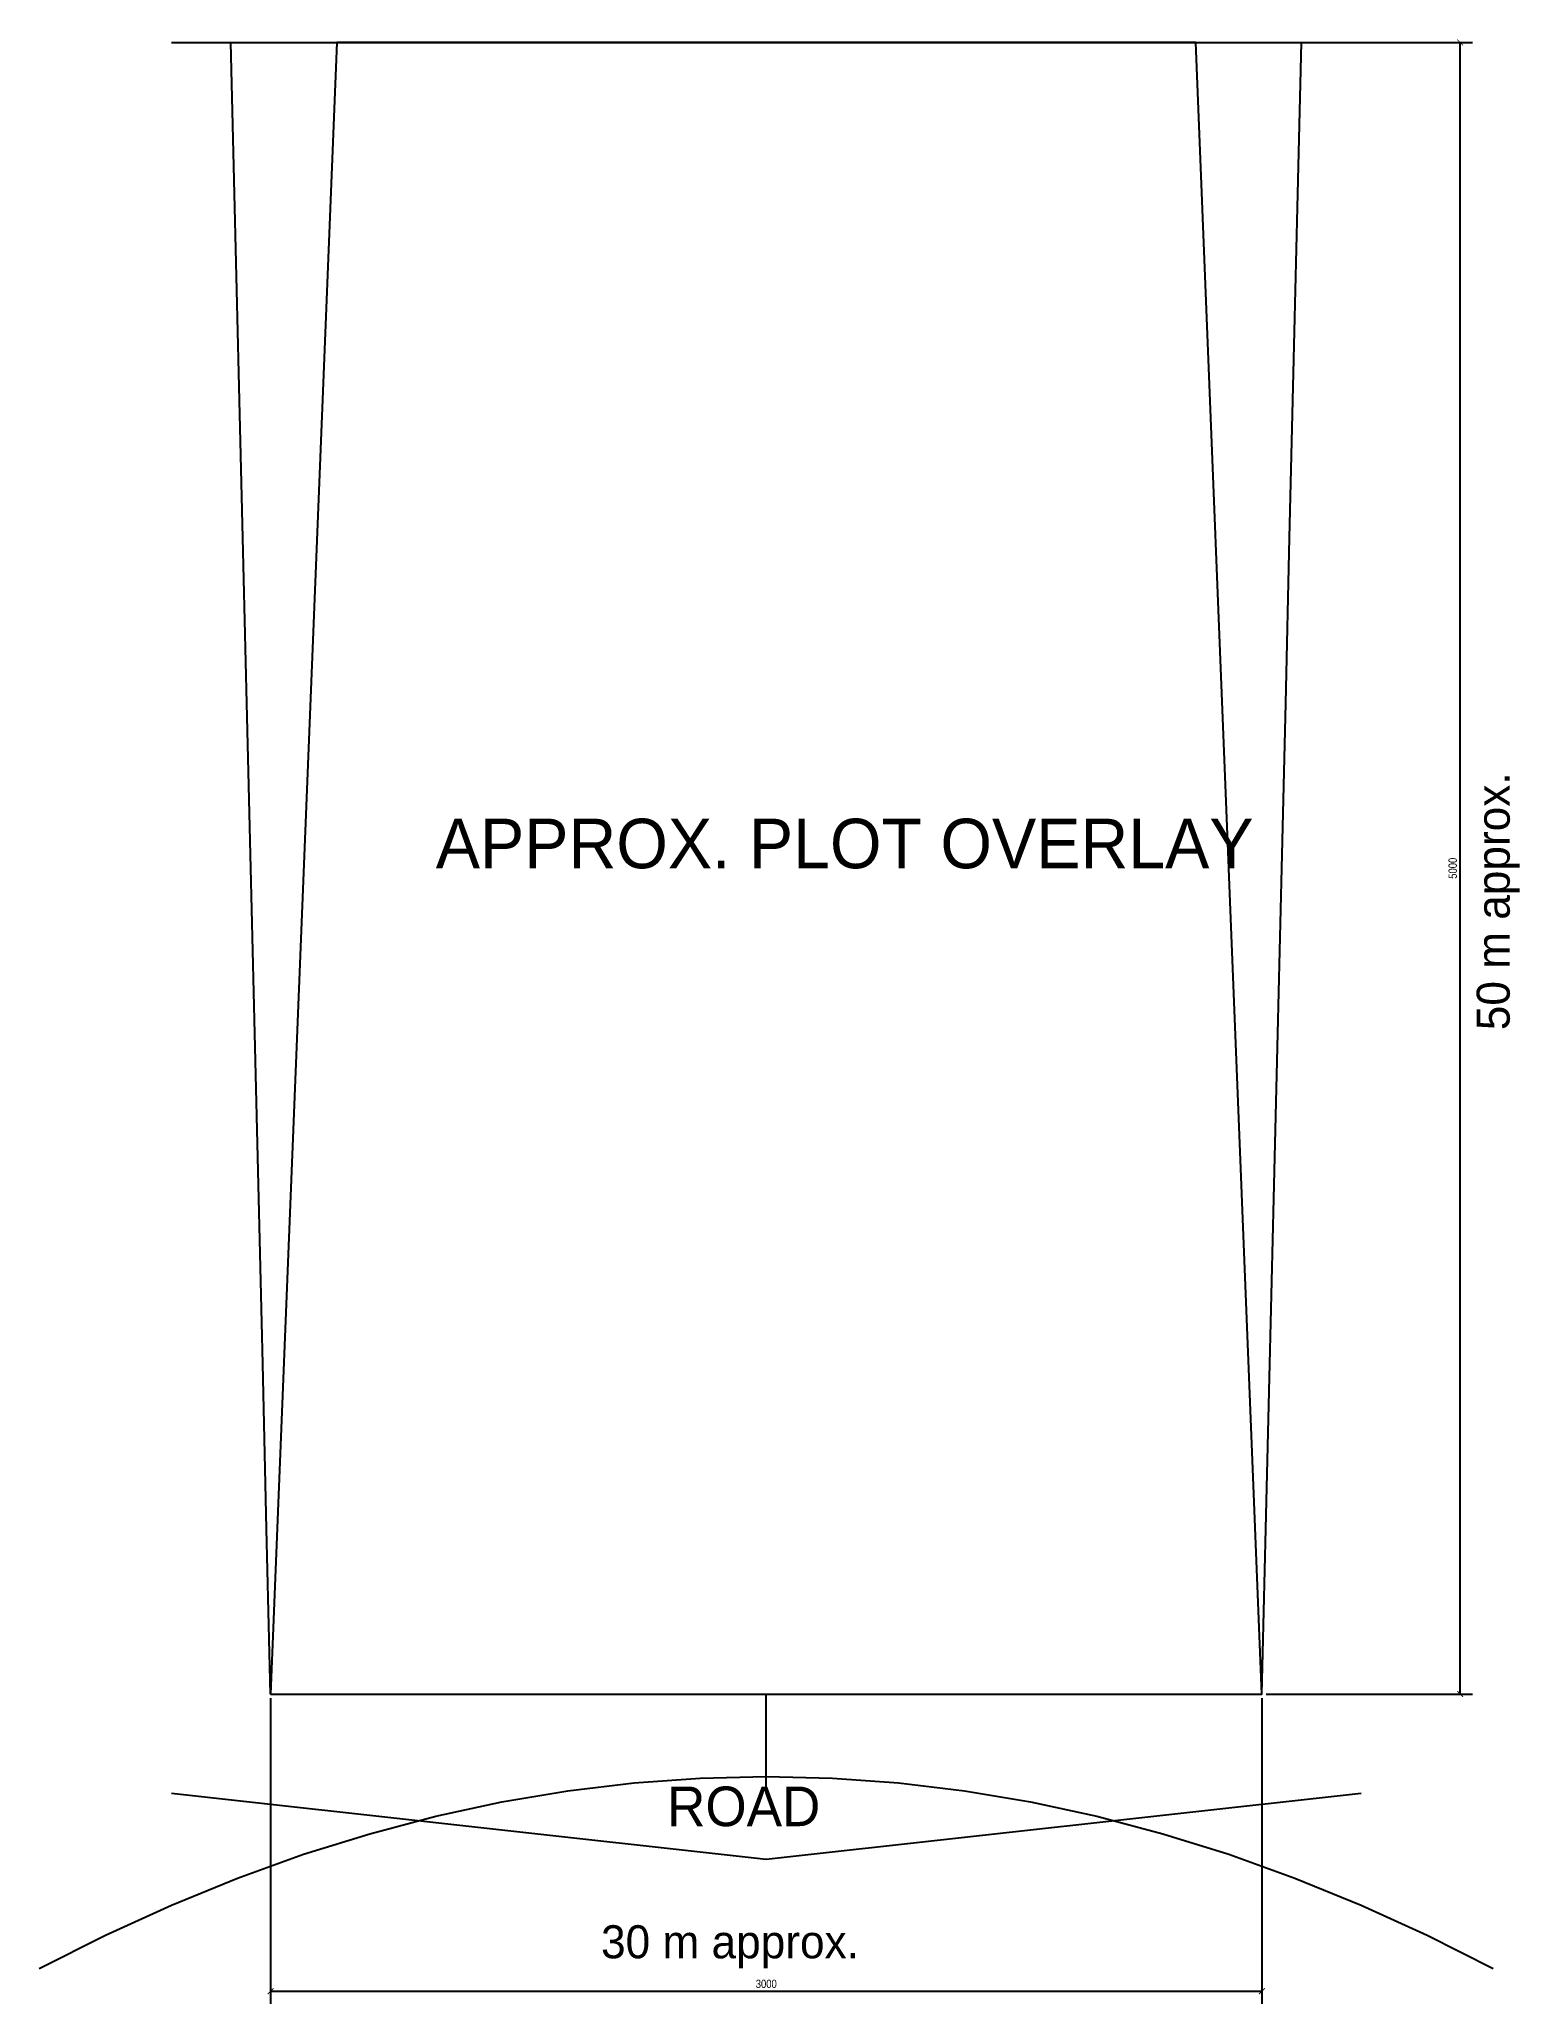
# Model space of a CAD drawing. Header units: metres. Extents: x -22 to 22.8, y -9.4 to 50.1.
import ezdxf
from ezdxf.enums import TextEntityAlignment as Align

# ---------------------------------------------------------------- set-up
doc = ezdxf.new("R2010")
doc.units = ezdxf.units.M
for name, color, linetype in [('CENTERLINE', 3, 'Continuous'), ('PLOT', 1, 'Continuous'), ('ROAD', 7, 'Continuous'), ('TEXT', 4, 'Continuous')]:
    doc.layers.add(name, color=color, linetype=linetype)
doc.styles.add('OpenSansCondensed-Light', font='OpenSansCondensed-Light.ttf')
doc.dimstyles.new('EZDXF', dxfattribs={"dimtxt": 0.25, "dimasz": 0.175, "dimexe": 0.375, "dimexo": 0.125, "dimgap": 0.1, "dimtad": 1, "dimlfac": 100, "dimzin": 12, "dimdsep": 46, "dimtxsty": 'OpenSansCondensed-Light', "dimblk": 'ARCHTICK', "dimcen": 2.5, "dimazin": 3, "dimtfac": 0.5, "dimtmove": 2, "dimatfit": 3})

# ---------------------------------------------------------------- blocks, each defined once
blk = doc.blocks.new('_ARCHTICK')
at = {"color": 0, "linetype": 'BYBLOCK', "const_width": 0.15}
blk.add_lwpolyline([(-0.5, -0.5), (0.5, 0.5)], dxfattribs=at)

msp = doc.modelspace()

# ---------------------------------------------------------------- linework, layer by layer
at = {"layer": 'CENTERLINE'}
for p, q in [((-18, 50), (18, 50)), ((0, -3), (0, 0))]:
    msp.add_line(p, q, dxfattribs=at)
msp.add_lwpolyline([(-18, -3), (0, -5), (18, -3)], dxfattribs=at)
at = {"layer": 'PLOT'}
msp.add_lwpolyline([(-15, 0), (15, 0), (13, 50), (-13, 50)], close=True, dxfattribs=at)
at = {"layer": 'ROAD'}
for points in [[(-18, 50), (18, 50)], [(-15, 0), (-15.12, 5), (-15.24, 10), (-15.36, 15), (-15.48, 20), (-15.6, 25), (-15.72, 30), (-15.84, 35), (-15.96, 40), (-16.08, 45), (-16.2, 50)], [(15, 0), (15.12, 5), (15.24, 10), (15.36, 15), (15.48, 20), (15.6, 25), (15.72, 30), (15.84, 35), (15.96, 40), (16.08, 45), (16.2, 50)], [(-22, -8.308), (-20, -7.3), (-18, -6.388), (-16, -5.572), (-14, -4.852), (-12, -4.228), (-10, -3.7), (-8, -3.268), (-6, -2.932), (-4, -2.692), (-2, -2.548), (0, -2.5), (2, -2.548), (4, -2.692), (6, -2.932), (8, -3.268), (10, -3.7), (12, -4.228), (14, -4.852), (16, -5.572), (18, -6.388), (20, -7.3), (22, -8.308)]]:
    msp.add_lwpolyline(points, dxfattribs=at)

# ---------------------------------------------------------------- texts
at = {"layer": 'TEXT'}
msp.add_text('50 m approx.', height=1, rotation=90, dxfattribs=at).set_placement((22, 24), align=Align.MIDDLE_CENTER)
for s, height, p in [('APPROX. PLOT OVERLAY', 1.5, (-10, 25)), ('ROAD', 1.2, (-3, -4)), ('30 m approx.', 1, (-5, -8))]:
    msp.add_text(s, height=height, dxfattribs=at).set_placement(p)

# ---------------------------------------------------------------- dimensions: what is measured, and where the dimension line sits
msp.add_linear_dim(base=(21, 0), p1=(15, 0), p2=(13, 50), angle=90, dimstyle='EZDXF').render()
msp.add_linear_dim(base=(-15, -9), p1=(-15, 0), p2=(15, 0), dimstyle='EZDXF').render()

doc.saveas('drawing.dxf')
